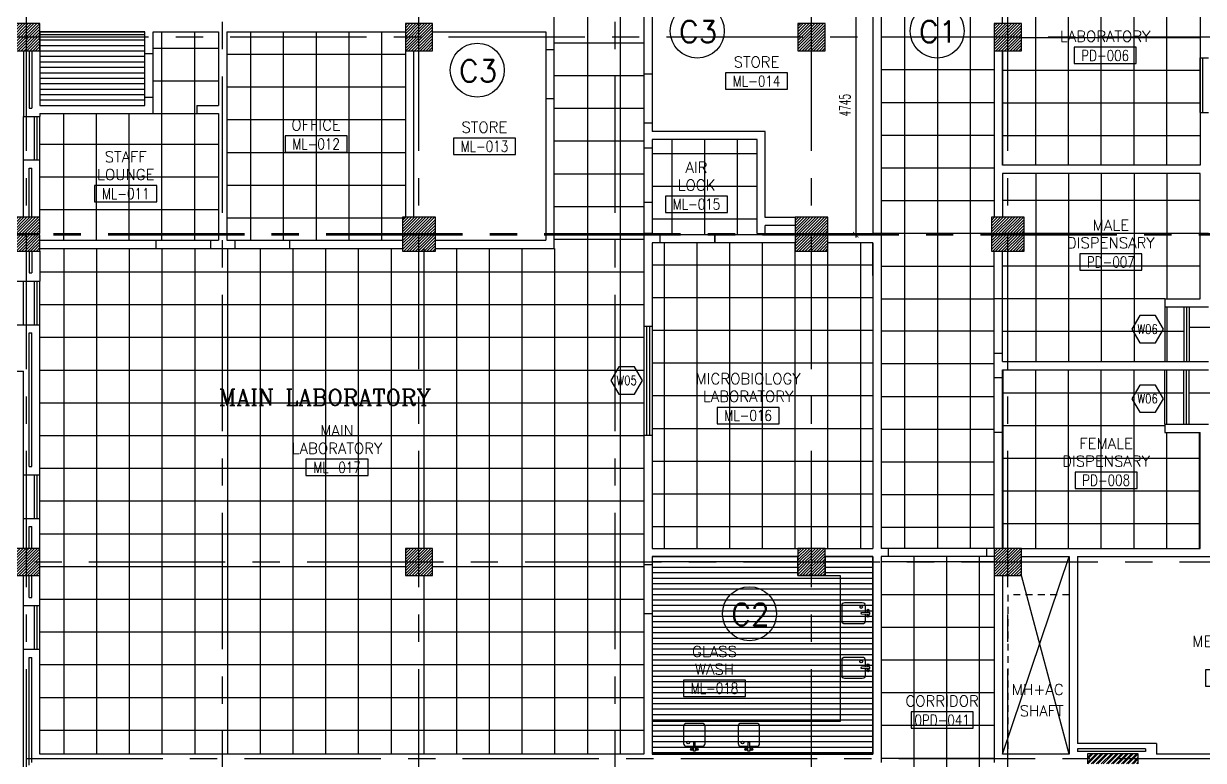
# Model space of a CAD drawing. Extents: x 417820 to 418166, y 43448 to 43632.
# Drawn here: x 417831.41 to 417853.04, y 43484.84 to 43498.34 of the extents above; entities that cross this region are included whole.
import ezdxf
from ezdxf.enums import TextEntityAlignment as Align

# ---------------------------------------------------------------- set-up
doc = ezdxf.new("R2010")
doc.units = 0
doc.header["$MEASUREMENT"] = 0
doc.header["$PDMODE"] = 3
doc.header["$PDSIZE"] = 0.1
doc.linetypes.add('CENTERX2', pattern=[4, 2.5, -0.5, 0.5, -0.5])
doc.linetypes.add('HIDDEN2', pattern=[0.1875, 0.125, -0.0625])
doc.layers.get('0').update_dxf_attribs({"linetype": 'CONTINUOUS'})
doc.layers.get('DEFPOINTS').update_dxf_attribs({"linetype": 'CONTINUOUS'})
for name, color, linetype in [('AXES', 11, 'CENTERX2'), ('CEILING', 4, 'CONTINUOUS'), ('ceiling-marker', 6, 'CONTINUOUS'), ('COL', 2, 'CONTINUOUS'), ('COUNTER', 5, 'CONTINUOUS'), ('DIM', 4, 'CONTINUOUS'), ('FHC', 2, 'CONTINUOUS'), ('GAR', 8, 'CONTINUOUS'), ('HAT', 8, 'CONTINUOUS'), ('HIDDEN', 9, 'HIDDEN2'), ('IND-ES-TXT', 4, 'CONTINUOUS'), ('INSUL', 7, 'CONTINUOUS'), ('ME-FIX', 3, 'CONTINUOUS'), ('RM-BOX', 11, 'CONTINUOUS'), ('RM-NAME', 11, 'CONTINUOUS'), ('RM-NO', 11, 'CONTINUOUS'), ('TXT', 2, 'CONTINUOUS'), ('WALL', 2, 'CONTINUOUS'), ('WIN', 5, 'CONTINUOUS'), ('WIN-BOX', 3, 'CONTINUOUS'), ('WIN-NO', 5, 'CONTINUOUS')]:
    doc.layers.add(name, color=color, linetype=linetype)
doc.styles.add('ROMANC', font='romanc', dxfattribs={"height": 0.1})
doc.styles.add('ROMANS', font='ROMANS.shx', dxfattribs={"width": 0.6})
doc.dimstyles.new('STANDARD in', dxfattribs={"dimtxt": 0.2, "dimasz": 0.1, "dimexe": 0.07, "dimexo": 0.05, "dimgap": 0.1, "dimtad": 1, "dimdec": 0, "dimlfac": 1000, "dimzin": 0, "dimdsep": 46, "dimtxsty": 'ROMANS', "dimblk": 'ARCHTICK', "dimcen": 0.05, "dimdle": 0.05, "dimclrd": 4, "dimclre": 4, "dimclrt": 2, "dimadec": 0, "dimazin": 0, "dimtfac": 1, "dimtdec": 0, "dimtmove": 2, "dimatfit": 3, "dimldrblk": 'ARCHTICK', "dimfxl": 0, "dimtolj": 1, "dimtzin": 0, "dimarcsym": 0})
pattern_1 = [(45, (417480.111385, 43455.963322), (-0.0265165043, 0.0265165043), [])]

# ---------------------------------------------------------------- blocks, each defined once
blk = doc.blocks.new('RM1')
at = {"layer": 'RM-BOX'}
blk.add_lwpolyline([(570, -200), (-570, -200), (-570, -500), (570, -500)], close=True, dxfattribs=at)
at = {"layer": 'RM-NAME', "style": 'ROMANS'}
for tag, p in [('ROOMNAME1', (0, 324)), ('ROOMNAME2', (0, 0))]:
    blk.add_attdef(tag, text='', height=200, dxfattribs=at).set_placement(p, align=Align.MIDDLE)
at = {"layer": 'RM-NO', "style": 'ROMANS', "width": 0.8}
blk.add_attdef('ROOMNO', text='', height=200, dxfattribs=at).set_placement((0, -350), align=Align.MIDDLE)
blk = doc.blocks.new('*X77')
at = {"color": 0}
for p, q in [((24139, 32306), (24594, 32761)), ((24139, 32359), (24541, 32761)), ((24139, 32412), (24488, 32761)), ((24139, 32465), (24435, 32761)), ((24139, 32518), (24382, 32761)), ((24139, 32571), (24329, 32761)), ((24139, 32625), (24276, 32761)), ((24139, 32678), (24223, 32761)), ((24139, 32731), (24170, 32761)), ((24147, 32261), (24639, 32753)), ((24200, 32261), (24639, 32700)), ((24253, 32261), (24639, 32647)), ((24306, 32261), (24639, 32594)), ((24359, 32261), (24639, 32541)), ((24412, 32261), (24639, 32488)), ((24465, 32261), (24639, 32435)), ((24518, 32261), (24639, 32382)), ((24571, 32261), (24639, 32329)), ((24624, 32261), (24639, 32276))]:
    blk.add_line(p, q, dxfattribs=at)
blk = doc.blocks.new('COL50')
at = {"layer": 'COL'}
blk.add_lwpolyline([(-250, 250), (-250, -250), (250, -250), (250, 250)], close=True, dxfattribs=at)
blk = doc.blocks.new('*X73')
at = {"color": 0}
for p, q in [((31339, 32294), (31806, 32761)), ((31339, 32347), (31753, 32761)), ((31339, 32400), (31700, 32761)), ((31339, 32453), (31647, 32761)), ((31339, 32506), (31594, 32761)), ((31339, 32559), (31541, 32761)), ((31339, 32612), (31488, 32761)), ((31339, 32665), (31435, 32761)), ((31339, 32718), (31382, 32761)), ((31359, 32261), (31839, 32741)), ((31412, 32261), (31839, 32688)), ((31466, 32261), (31839, 32635)), ((31519, 32261), (31839, 32582)), ((31572, 32261), (31839, 32529)), ((31625, 32261), (31839, 32476)), ((31678, 32261), (31839, 32423)), ((31731, 32261), (31839, 32370)), ((31784, 32261), (31839, 32317)), ((31837, 32261), (31839, 32263))]:
    blk.add_line(p, q, dxfattribs=at)
blk = doc.blocks.new('*X72')
at = {"color": 0}
for p, q in [((38539, 32281), (39019, 32761)), ((38539, 32334), (38966, 32761)), ((38539, 32387), (38913, 32761)), ((38539, 32440), (38860, 32761)), ((38539, 32493), (38807, 32761)), ((38539, 32546), (38754, 32761)), ((38539, 32600), (38701, 32761)), ((38539, 32653), (38648, 32761)), ((38539, 32706), (38595, 32761)), ((38539, 32759), (38542, 32761)), ((38572, 32261), (39039, 32728)), ((38625, 32261), (39039, 32675)), ((38678, 32261), (39039, 32622)), ((38731, 32261), (39039, 32569)), ((38784, 32261), (39039, 32516)), ((38837, 32261), (39039, 32463)), ((38890, 32261), (39039, 32410)), ((38943, 32261), (39039, 32357)), ((38996, 32261), (39039, 32304))]:
    blk.add_line(p, q, dxfattribs=at)
blk = doc.blocks.new('WW1')
at = {"layer": 'WIN-BOX'}
blk.add_lwpolyline([(144, -250), (289, 0), (144, 250), (-144, 250), (-289, 0), (-144, -250)], close=True, dxfattribs=at)
at = {"layer": 'WIN-NO', "style": 'ROMANS', "width": 0.8}
blk.add_attdef('W00', text='', height=170, dxfattribs=at).set_placement((0, 0), align=Align.MIDDLE)
blk = doc.blocks.new('*X71')
at = {"color": 0}
for p, q in [((42139, 32275), (42625, 32761)), ((42139, 32328), (42572, 32761)), ((42139, 32381), (42519, 32761)), ((42139, 32434), (42466, 32761)), ((42139, 32487), (42413, 32761)), ((42139, 32540), (42360, 32761)), ((42139, 32593), (42307, 32761)), ((42139, 32646), (42254, 32761)), ((42139, 32699), (42201, 32761)), ((42139, 32752), (42148, 32761)), ((42178, 32261), (42639, 32722)), ((42231, 32261), (42639, 32669)), ((42284, 32261), (42639, 32616)), ((42337, 32261), (42639, 32563)), ((42390, 32261), (42639, 32510)), ((42443, 32261), (42639, 32457)), ((42496, 32261), (42639, 32404)), ((42549, 32261), (42639, 32351)), ((42602, 32261), (42639, 32298))]:
    blk.add_line(p, q, dxfattribs=at)
blk = doc.blocks.new('*X79')
at = {"color": 0}
for p, q in [((24139, 41905), (24635, 42401)), ((24139, 41958), (24582, 42401)), ((24139, 42011), (24529, 42401)), ((24139, 42064), (24476, 42401)), ((24139, 42117), (24423, 42401)), ((24139, 42170), (24370, 42401)), ((24139, 42223), (24317, 42401)), ((24139, 42277), (24264, 42401)), ((24139, 42330), (24211, 42401)), ((24139, 42383), (24158, 42401)), ((24188, 41901), (24639, 42352)), ((24241, 41901), (24639, 42299)), ((24294, 41901), (24639, 42246)), ((24347, 41901), (24639, 42193)), ((24400, 41901), (24639, 42140)), ((24453, 41901), (24639, 42087)), ((24506, 41901), (24639, 42034)), ((24559, 41901), (24639, 41981)), ((24612, 41901), (24639, 41928))]:
    blk.add_line(p, q, dxfattribs=at)
blk = doc.blocks.new('*X78')
at = {"color": 0}
for p, q in [((31339, 41946), (31794, 42401)), ((31339, 41999), (31741, 42401)), ((31339, 42052), (31688, 42401)), ((31339, 42105), (31635, 42401)), ((31339, 42158), (31582, 42401)), ((31339, 42211), (31529, 42401)), ((31339, 42264), (31476, 42401)), ((31339, 42317), (31423, 42401)), ((31339, 42370), (31370, 42401)), ((31347, 41901), (31839, 42393)), ((31400, 41901), (31839, 42340)), ((31453, 41901), (31839, 42287)), ((31507, 41901), (31839, 42234)), ((31560, 41901), (31839, 42181)), ((31613, 41901), (31839, 42128)), ((31666, 41901), (31839, 42075)), ((31719, 41901), (31839, 42022)), ((31772, 41901), (31839, 41969)), ((31825, 41901), (31839, 41915))]:
    blk.add_line(p, q, dxfattribs=at)
blk = doc.blocks.new('*X99')
at = {"color": 0}
for p, q in [((38539, 41933), (39007, 42401)), ((38539, 41986), (38954, 42401)), ((38539, 42039), (38901, 42401)), ((38539, 42092), (38848, 42401)), ((38539, 42145), (38795, 42401)), ((38539, 42198), (38742, 42401)), ((38539, 42252), (38689, 42401)), ((38539, 42305), (38636, 42401)), ((38539, 42358), (38583, 42401)), ((38560, 41901), (39039, 42380)), ((38613, 41901), (39039, 42327)), ((38666, 41901), (39039, 42274)), ((38719, 41901), (39039, 42221)), ((38772, 41901), (39039, 42168)), ((38825, 41901), (39039, 42115)), ((38878, 41901), (39039, 42062)), ((38931, 41901), (39039, 42009)), ((38984, 41901), (39039, 41956)), ((39037, 41901), (39039, 41903))]:
    blk.add_line(p, q, dxfattribs=at)
blk = doc.blocks.new('*X98')
at = {"color": 0}
for p, q in [((42139, 41927), (42613, 42401)), ((42139, 41980), (42560, 42401)), ((42139, 42033), (42507, 42401)), ((42139, 42086), (42454, 42401)), ((42139, 42139), (42401, 42401)), ((42139, 42192), (42348, 42401)), ((42139, 42245), (42295, 42401)), ((42139, 42298), (42242, 42401)), ((42139, 42351), (42189, 42401)), ((42166, 41901), (42639, 42374)), ((42219, 41901), (42639, 42321)), ((42272, 41901), (42639, 42268)), ((42325, 41901), (42639, 42215)), ((42378, 41901), (42639, 42162)), ((42431, 41901), (42639, 42109)), ((42484, 41901), (42639, 42056)), ((42537, 41901), (42639, 42003)), ((42590, 41901), (42639, 41950))]:
    blk.add_line(p, q, dxfattribs=at)
blk = doc.blocks.new('_ARCHTICK')
at = {"color": 0, "linetype": 'ByBlock', "const_width": 0.15}
blk.add_lwpolyline([(-0.5, -0.5), (0.5, 0.5)], dxfattribs=at)
blk = doc.blocks.new('*D154')
at = {"layer": 'DEFPOINTS', "color": 0}
for p in [(417846.696, 43499.219), (417846.667, 43494.474), (417846.696, 43494.474)]:
    blk.add_point(p, dxfattribs=at)
at = {"layer": 'DIM', "color": 4, "lineweight": -2}
for p, q in [((417846.646, 43499.219), (417846.597, 43499.219)), ((417846.667, 43499.269), (417846.667, 43494.424)), ((417846.646, 43494.474), (417846.597, 43494.474))]:
    blk.add_line(p, q, dxfattribs=at)
at = {"layer": 'DIM', "color": 4, "lineweight": -2, "xscale": 0.1, "yscale": 0.1, "zscale": 0.1}
for p, rotation in [((417846.667, 43499.219), 90), ((417846.667, 43494.474), 270)]:
    blk.add_blockref('_ARCHTICK', p, dxfattribs=dict(at, rotation=rotation))
at = {"layer": 'DIM', "color": 2, "insert": (417846.467, 43496.847), "char_height": 0.2, "attachment_point": 5, "rotation": 90, "style": 'ROMANS'}
blk.add_mtext('\\A1;4745', dxfattribs=at)

msp = doc.modelspace()

# ---------------------------------------------------------------- hatches: boundary and pattern name
at = {"layer": 'FHC', "linetype": 'ByBlock', "ltscale": 0.3}
h = msp.add_hatch(dxfattribs=at)
h.set_pattern_fill('ANSI32', color=11, scale=175, style=0)
h.set_pattern_definition([(44.999998, (417618.725424, 43453.72332), (-0.046403885, 0.046403882), []), (44.999998, (417618.75636, 43453.72332), (-0.046403885, 0.046403882), [])])
h.paths.add_polyline_path([(417851.8416, 43484.7743), (417851.8416, 43484.9643), (417850.9216, 43484.9643), (417850.9216, 43484.7743)])
h.paths.add_polyline_path([(417850.709, 43484.3532), (417850.709, 43484.774), (417850.9715, 43484.774), (417850.9715, 43484.3532)], flags=9)
at = {"layer": 'HAT'}
h = msp.add_hatch(dxfattribs=at)
h.set_pattern_fill('ANSI31', color=256, scale=0.3, style=0)
h.set_pattern_definition(pattern_1)
h.paths.add_polyline_path([(417831.4566, 43494.7943), (417831.2066, 43494.7943), (417831.2066, 43494.4943), (417831.4566, 43494.4943)])
h.paths.add_polyline_path([(417831.7066, 43494.7943), (417831.4566, 43494.7943), (417831.4566, 43494.4943), (417831.7066, 43494.4943)])
h.paths.add_polyline_path([(417831.4566, 43494.4743), (417831.2066, 43494.4743), (417831.2066, 43494.1743), (417831.4566, 43494.1743)])
h.paths.add_polyline_path([(417831.7066, 43494.4743), (417831.4566, 43494.4743), (417831.4566, 43494.1743), (417831.7066, 43494.1743)])
h = msp.add_hatch(dxfattribs=at)
h.set_pattern_fill('ANSI31', color=256, scale=0.3, style=0)
h.set_pattern_definition(pattern_1)
h.paths.add_polyline_path([(417838.6566, 43494.4943), (417838.6566, 43494.7943), (417838.3566, 43494.7943), (417838.3566, 43494.4943)])
h.paths.add_polyline_path([(417838.9566, 43494.4943), (417838.9566, 43494.7943), (417838.6566, 43494.7943), (417838.6566, 43494.4943)])
h = msp.add_hatch(dxfattribs=at)
h.set_pattern_fill('ANSI31', color=256, scale=0.3, style=0)
h.set_pattern_definition([(45, (417487.311385, 43455.963322), (-0.0265165043, 0.0265165043), [])])
h.paths.add_polyline_path([(417845.8566, 43494.4943), (417845.8566, 43494.7943), (417845.5566, 43494.7943), (417845.5566, 43494.4943)])
h.paths.add_polyline_path([(417846.1566, 43494.4943), (417846.1566, 43494.7943), (417845.8566, 43494.7943), (417845.8566, 43494.4943)])
h = msp.add_hatch(dxfattribs=at)
h.set_pattern_fill('ANSI31', color=256, scale=0.3, style=0)
h.set_pattern_definition([(45, (417490.911385, 43455.963322), (-0.0265165043, 0.0265165043), [])])
h.paths.add_polyline_path([(417849.4566, 43494.4943), (417849.4566, 43494.7943), (417849.1566, 43494.7943), (417849.1566, 43494.4943)])
h.paths.add_polyline_path([(417849.7566, 43494.4943), (417849.7566, 43494.7943), (417849.4566, 43494.7943), (417849.4566, 43494.4943)])
h = msp.add_hatch(dxfattribs=at)
h.set_pattern_fill('ANSI31', color=256, scale=0.3, style=0)
h.set_pattern_definition([(45, (417480.111385, 43455.643322), (-0.0265165043, 0.0265165043), [])])
h.paths.add_polyline_path([(417838.6566, 43494.1743), (417838.6566, 43494.4743), (417838.3566, 43494.4743), (417838.3566, 43494.1743)])
h.paths.add_polyline_path([(417838.9566, 43494.1743), (417838.9566, 43494.4743), (417838.6566, 43494.4743), (417838.6566, 43494.1743)])
h = msp.add_hatch(dxfattribs=at)
h.set_pattern_fill('ANSI31', color=256, scale=0.3, style=0)
h.set_pattern_definition([(45, (417487.311385, 43455.643322), (-0.0265165043, 0.0265165043), [])])
h.paths.add_polyline_path([(417845.8566, 43494.1743), (417845.8566, 43494.4743), (417845.5566, 43494.4743), (417845.5566, 43494.1743)])
h.paths.add_polyline_path([(417846.1566, 43494.1743), (417846.1566, 43494.4743), (417845.8566, 43494.4743), (417845.8566, 43494.1743)])
h = msp.add_hatch(dxfattribs=at)
h.set_pattern_fill('ANSI31', color=256, scale=0.3, style=0)
h.set_pattern_definition([(45, (417490.911385, 43455.643322), (-0.0265165043, 0.0265165043), [])])
h.paths.add_polyline_path([(417849.4566, 43494.1743), (417849.4566, 43494.4743), (417849.1566, 43494.4743), (417849.1566, 43494.1743)])
h.paths.add_polyline_path([(417849.7566, 43494.1743), (417849.7566, 43494.4743), (417849.4566, 43494.4743), (417849.4566, 43494.1743)])

# ---------------------------------------------------------------- linework, layer by layer
at = {"layer": 'AXES'}
for p, q in [((417831.4566, 43460.01), (417831.4566, 43538.4875)), ((417838.6566, 43460.01), (417838.6566, 43538.4875)), ((417845.8566, 43460.01), (417845.8566, 43538.4875)), ((417849.4566, 43460.01), (417849.4566, 43538.4875)), ((417835.0566, 43466.8743), (417835.0566, 43525.6943)), ((417842.2566, 43466.8743), (417842.2566, 43525.6943)), ((417889.6966, 43498.0943), (417820.6052, 43498.0943)), ((417820.9552, 43494.4943), (417889.6966, 43494.4943)), ((417820.9552, 43494.4743), (417889.6966, 43494.4743)), ((417820.6052, 43488.4743), (417889.6966, 43488.4743)), ((417831.4566, 43484.8743), (417889.6966, 43484.8743))]:
    msp.add_line(p, q, dxfattribs=at)
at = {"layer": 'CEILING'}
for p, q in [((417847.5691, 43488.7243), (417847.5691, 43507.6193)), ((417848.1691, 43488.7243), (417848.1691, 43507.6193)), ((417848.7691, 43488.7243), (417848.7691, 43507.6193)), ((417841.7441, 43499.2193), (417841.7441, 43484.9493)), ((417842.3441, 43499.2193), (417842.3441, 43484.9493)), ((417849.9691, 43495.7493), (417849.9691, 43499.2193)), ((417850.5691, 43495.7493), (417850.5691, 43499.2193)), ((417851.1691, 43495.7493), (417851.1691, 43499.2193)), ((417851.7691, 43495.7493), (417851.7691, 43499.2193)), ((417852.3691, 43495.7493), (417852.3691, 43499.2193)), ((417831.7066, 43498.1443), (417833.6316, 43498.1443)), ((417833.9441, 43494.3743), (417833.9441, 43498.1943)), ((417834.5441, 43494.3743), (417834.5441, 43498.1943)), ((417835.5691, 43498.1943), (417835.5691, 43494.3743)), ((417836.1691, 43498.1943), (417836.1691, 43494.3743)), ((417836.7691, 43498.1943), (417836.7691, 43494.3743)), ((417837.3691, 43498.1943), (417837.3691, 43494.3743)), ((417837.9691, 43498.1943), (417837.9691, 43494.3743)), ((417849.2066, 43498.0943), (417847.1316, 43498.0943)), ((417852.9816, 43498.0843), (417849.7066, 43498.0843)), ((417831.7066, 43498.0443), (417833.6316, 43498.0443)), ((417831.7066, 43497.9443), (417833.6316, 43497.9443)), ((417831.7066, 43497.8443), (417833.6316, 43497.8443)), ((417833.7816, 43497.8943), (417834.9816, 43497.8943)), ((417842.7816, 43497.9868), (417841.1316, 43497.9868)), ((417831.7066, 43497.7443), (417833.6316, 43497.7443)), ((417831.7066, 43497.6443), (417833.6316, 43497.6443)), ((417835.1316, 43497.7843), (417838.4066, 43497.7843)), ((417831.7066, 43497.5443), (417833.6316, 43497.5443)), ((417831.7066, 43497.4443), (417833.6316, 43497.4443)), ((417849.2066, 43497.4943), (417847.1316, 43497.4943)), ((417852.9816, 43497.4843), (417849.3566, 43497.4843)), ((417831.7066, 43497.3443), (417833.6316, 43497.3443)), ((417831.7066, 43497.2443), (417833.6316, 43497.2443)), ((417833.7816, 43497.2943), (417834.9816, 43497.2943)), ((417842.7816, 43497.3868), (417841.1316, 43497.3868)), ((417831.7066, 43497.1443), (417833.6316, 43497.1443)), ((417831.7066, 43497.0443), (417833.6316, 43497.0443)), ((417835.1316, 43497.1843), (417838.4066, 43497.1843)), ((417831.7066, 43496.9443), (417833.6316, 43496.9443)), ((417842.7816, 43496.7868), (417841.1316, 43496.7868)), ((417849.2066, 43496.8943), (417847.1316, 43496.8943)), ((417852.9816, 43496.8843), (417849.3566, 43496.8843)), ((417832.1441, 43494.3743), (417832.1441, 43496.6943)), ((417832.7441, 43494.3743), (417832.7441, 43496.6943)), ((417833.3441, 43494.3743), (417833.3441, 43496.6943)), ((417833.7816, 43496.6943), (417834.5816, 43496.6943)), ((417835.1316, 43496.5843), (417838.4066, 43496.5843)), ((417831.7066, 43496.1343), (417834.9816, 43496.1343)), ((417842.7816, 43496.1868), (417841.1316, 43496.1868)), ((417843.2941, 43496.2193), (417843.2941, 43494.4743)), ((417843.8941, 43496.2193), (417843.8941, 43494.4743)), ((417844.4941, 43496.2193), (417844.4941, 43494.4743)), ((417849.2066, 43496.2943), (417847.1316, 43496.2943)), ((417852.9816, 43496.2843), (417849.3566, 43496.2843)), ((417835.1316, 43495.9843), (417838.4066, 43495.9843)), ((417844.8566, 43495.9568), (417842.9316, 43495.9568)), ((417849.2066, 43495.6943), (417847.1316, 43495.6943)), ((417831.7066, 43495.5343), (417834.9816, 43495.5343)), ((417842.7816, 43495.5868), (417841.1316, 43495.5868)), ((417849.9691, 43495.5993), (417849.9691, 43492.1493)), ((417850.5691, 43495.5993), (417850.5691, 43492.1493)), ((417851.1691, 43495.5993), (417851.1691, 43492.1493)), ((417851.7691, 43495.5993), (417851.7691, 43492.1493)), ((417852.3691, 43495.5993), (417852.3691, 43493.2993)), ((417835.1316, 43495.3843), (417838.4066, 43495.3843)), ((417844.8566, 43495.3568), (417842.9316, 43495.3568)), ((417849.2066, 43495.0943), (417847.1316, 43495.0943)), ((417852.9816, 43495.0993), (417849.3566, 43495.0993)), ((417831.7066, 43494.9343), (417834.9816, 43494.9343)), ((417842.7816, 43494.9868), (417841.1316, 43494.9868)), ((417835.1316, 43494.7843), (417838.4066, 43494.7843)), ((417844.8566, 43494.7568), (417842.9316, 43494.7568)), ((417842.7816, 43494.3868), (417841.1316, 43494.3868)), ((417849.2066, 43494.4943), (417847.1316, 43494.4943)), ((417852.9816, 43494.4993), (417849.3566, 43494.4993)), ((417832.1441, 43494.2243), (417832.1441, 43484.9493)), ((417832.7441, 43494.2243), (417832.7441, 43484.9493)), ((417833.3441, 43494.2243), (417833.3441, 43484.9493)), ((417833.9441, 43494.2243), (417833.9441, 43484.9493)), ((417834.5441, 43494.2243), (417834.5441, 43484.9493)), ((417835.1441, 43494.2243), (417835.1441, 43484.9493)), ((417835.7441, 43494.2243), (417835.7441, 43484.9493)), ((417836.3441, 43494.2243), (417836.3441, 43484.9493)), ((417836.9441, 43494.2243), (417836.9441, 43484.9493)), ((417837.5441, 43494.2243), (417837.5441, 43484.9493)), ((417838.1441, 43494.2243), (417838.1441, 43484.9493)), ((417838.7441, 43494.2243), (417838.7441, 43488.7243)), ((417839.3441, 43494.2243), (417839.3441, 43484.9493)), ((417839.9441, 43494.2243), (417839.9441, 43484.9493)), ((417840.5441, 43494.2243), (417840.5441, 43484.9493)), ((417841.1441, 43494.2243), (417841.1441, 43484.9493)), ((417843.1566, 43488.7243), (417843.1566, 43494.3243)), ((417843.7566, 43488.7243), (417843.7566, 43494.3243)), ((417844.3566, 43488.7243), (417844.3566, 43494.3243)), ((417844.9566, 43488.7243), (417844.9566, 43494.3243)), ((417845.5566, 43488.7243), (417845.5566, 43494.3243)), ((417846.1566, 43488.7243), (417846.1566, 43494.3243)), ((417846.7566, 43488.7243), (417846.7566, 43494.3243)), ((417842.7816, 43493.7868), (417831.7066, 43493.7868)), ((417842.9316, 43493.9243), (417846.9816, 43493.9243)), ((417849.2066, 43493.8943), (417847.1316, 43493.8943)), ((417852.9816, 43493.8993), (417849.3566, 43493.8993)), ((417842.9316, 43493.3243), (417846.9816, 43493.3243)), ((417849.2066, 43493.2943), (417847.1316, 43493.2943)), ((417852.3316, 43493.2993), (417849.3566, 43493.2993)), ((417842.7816, 43493.1868), (417831.7066, 43493.1868)), ((417852.3691, 43493.1493), (417852.3691, 43492.1493)), ((417842.9316, 43492.7243), (417846.9816, 43492.7243)), ((417849.2066, 43492.7043), (417847.1316, 43492.7043)), ((417852.6816, 43492.6993), (417849.3566, 43492.6993)), ((417866.2016, 43492.7718), (417852.7816, 43492.7718)), ((417842.7816, 43492.5868), (417831.7066, 43492.5868)), ((417842.9316, 43492.1243), (417846.9816, 43492.1243)), ((417849.2066, 43492.1043), (417847.1316, 43492.1043)), ((417849.3691, 43488.7243), (417849.3691, 43491.9993)), ((417849.9691, 43488.7243), (417849.9691, 43491.9993)), ((417850.5691, 43488.7243), (417850.5691, 43491.9993)), ((417851.1691, 43488.7243), (417851.1691, 43491.9993)), ((417851.7691, 43488.7243), (417851.7691, 43491.9993)), ((417852.3691, 43490.9993), (417852.3691, 43491.9993)), ((417842.7816, 43491.9868), (417831.7066, 43491.9868)), ((417852.6816, 43491.5718), (417849.3566, 43491.5718)), ((417856.4066, 43491.5718), (417852.7816, 43491.5718)), ((417842.7816, 43491.3868), (417831.7066, 43491.3868)), ((417842.9316, 43491.5243), (417846.9816, 43491.5243)), ((417849.2066, 43491.5043), (417847.1316, 43491.5043)), ((417842.9316, 43490.9243), (417846.9816, 43490.9243)), ((417852.3316, 43490.9718), (417849.3566, 43490.9718)), ((417842.7816, 43490.7868), (417831.7066, 43490.7868)), ((417849.2066, 43490.9043), (417847.1316, 43490.9043)), ((417852.3691, 43488.7243), (417852.3691, 43490.8493)), ((417852.9691, 43488.7243), (417852.9691, 43490.8493)), ((417842.9316, 43490.3243), (417846.9816, 43490.3243)), ((417849.2066, 43490.3043), (417847.1316, 43490.3043)), ((417852.9816, 43490.3718), (417849.3566, 43490.3718)), ((417842.7816, 43490.1868), (417831.7066, 43490.1868)), ((417842.9316, 43489.7243), (417846.9816, 43489.7243)), ((417849.2066, 43489.7043), (417847.1316, 43489.7043)), ((417852.9816, 43489.7718), (417849.3566, 43489.7718)), ((417842.7816, 43489.5868), (417831.7066, 43489.5868)), ((417842.7816, 43488.9868), (417831.7066, 43488.9868)), ((417842.9316, 43489.1243), (417846.9816, 43489.1243)), ((417849.2066, 43489.1043), (417847.1316, 43489.1043)), ((417852.9816, 43489.1718), (417849.3566, 43489.1718)), ((417845.6066, 43488.5743), (417842.9316, 43488.5743)), ((417846.9816, 43488.5743), (417846.1066, 43488.5743)), ((417847.7316, 43488.5743), (417847.7316, 43482.5493)), ((417848.3316, 43488.5743), (417848.3316, 43482.5493)), ((417848.9316, 43488.5743), (417848.9316, 43482.5493)), ((417838.4066, 43488.3868), (417831.7066, 43488.3868)), ((417842.7816, 43488.3868), (417838.9066, 43488.3868)), ((417845.6066, 43488.4743), (417842.9316, 43488.4743)), ((417845.6066, 43488.3743), (417842.9316, 43488.3743)), ((417846.9816, 43488.4743), (417846.1066, 43488.4743)), ((417846.9816, 43488.3743), (417846.1066, 43488.3743)), ((417849.2066, 43488.4743), (417847.1316, 43488.4743)), ((417838.7441, 43488.2268), (417838.7441, 43484.9493)), ((417845.6066, 43488.2743), (417842.9316, 43488.2743)), ((417846.9816, 43488.1743), (417842.9316, 43488.1743)), ((417846.9816, 43488.2743), (417846.1066, 43488.2743)), ((417846.9816, 43488.0743), (417842.9316, 43488.0743)), ((417846.9816, 43487.9743), (417842.9316, 43487.9743)), ((417842.7816, 43487.7868), (417831.7066, 43487.7868)), ((417846.9816, 43487.8743), (417842.9316, 43487.8743)), ((417846.9816, 43487.7743), (417842.9316, 43487.7743)), ((417846.9816, 43487.6743), (417842.9316, 43487.6743)), ((417849.2066, 43487.8743), (417847.1316, 43487.8743)), ((417846.9816, 43487.5743), (417842.9316, 43487.5743)), ((417846.9816, 43487.4743), (417842.9316, 43487.4743)), ((417846.9816, 43487.3743), (417842.9316, 43487.3743)), ((417846.9816, 43487.2743), (417842.9316, 43487.2743)), ((417849.2066, 43487.2743), (417847.1316, 43487.2743)), ((417842.7816, 43487.1868), (417831.7066, 43487.1868)), ((417846.9816, 43487.1743), (417842.9316, 43487.1743)), ((417846.9816, 43487.0743), (417842.9316, 43487.0743)), ((417846.9816, 43486.9743), (417842.9316, 43486.9743)), ((417846.9816, 43486.8743), (417842.9316, 43486.8743)), ((417842.7816, 43486.5868), (417831.7066, 43486.5868)), ((417846.9816, 43486.7743), (417842.9316, 43486.7743)), ((417846.9816, 43486.6743), (417842.9316, 43486.6743)), ((417849.2066, 43486.6743), (417847.1316, 43486.6743)), ((417846.9816, 43486.5743), (417842.9316, 43486.5743)), ((417846.9816, 43486.4743), (417842.9316, 43486.4743)), ((417846.9816, 43486.3743), (417842.9316, 43486.3743)), ((417846.9816, 43486.2743), (417842.9316, 43486.2743)), ((417846.9816, 43486.1743), (417842.9316, 43486.1743)), ((417842.7816, 43485.9868), (417831.7066, 43485.9868)), ((417846.9816, 43486.0743), (417842.9316, 43486.0743)), ((417846.9816, 43485.9743), (417842.9316, 43485.9743)), ((417849.2066, 43486.0743), (417847.1316, 43486.0743)), ((417846.9816, 43485.8743), (417842.9316, 43485.8743)), ((417846.9816, 43485.7743), (417842.9316, 43485.7743)), ((417846.9816, 43485.6743), (417842.9316, 43485.6743)), ((417846.9816, 43485.5743), (417842.9316, 43485.5743)), ((417842.7816, 43485.3868), (417831.7066, 43485.3868)), ((417846.9816, 43485.4743), (417842.9316, 43485.4743)), ((417846.9816, 43485.3743), (417842.9316, 43485.3743)), ((417849.2066, 43485.4743), (417847.1316, 43485.4743)), ((417846.9816, 43485.2743), (417842.9316, 43485.2743)), ((417846.9816, 43485.1743), (417842.9316, 43485.1743)), ((417846.9816, 43485.0743), (417842.9316, 43485.0743)), ((417846.9816, 43484.9743), (417842.9316, 43484.9743)), ((417849.2066, 43484.8743), (417847.1316, 43484.8743))]:
    msp.add_line(p, q, dxfattribs=at)
for points in [[(417849.3566, 43499.2193), (417852.9816, 43499.2193), (417852.9816, 43495.7493), (417849.3566, 43495.7493), (417849.3566, 43497.8443), (417849.7066, 43497.8443), (417849.7066, 43498.3443), (417849.3566, 43498.3443)], [(417831.7066, 43496.8443), (417833.6316, 43496.8443), (417833.6316, 43498.1943), (417831.7066, 43498.1943)], [(417842.9316, 43488.5743), (417842.9316, 43484.9493), (417846.9816, 43484.9493), (417846.9816, 43488.5743), (417846.1066, 43488.5743), (417846.1066, 43488.2243), (417845.6066, 43488.2243), (417845.6066, 43488.5743)]]:
    msp.add_lwpolyline(points, close=True, dxfattribs=at)
at = {"layer": 'ceiling-marker', "color": 2}
for centre in [(417843.7604, 43498.2073), (417848.1592, 43498.2073), (417839.7256, 43497.49), (417844.7174, 43487.5253)]:
    msp.add_circle(centre, 0.4949, dxfattribs=at)
at = {"layer": 'COL'}
for points in [[(417831.7066, 43494.7943), (417831.2066, 43494.7943), (417831.2066, 43494.4943), (417831.7066, 43494.4943)], [(417838.9566, 43494.7943), (417838.3566, 43494.7943), (417838.3566, 43494.4943), (417838.9566, 43494.4943)], [(417846.1566, 43494.7943), (417845.5566, 43494.7943), (417845.5566, 43494.4943), (417846.1566, 43494.4943)], [(417849.7566, 43494.7943), (417849.1566, 43494.7943), (417849.1566, 43494.4943), (417849.7566, 43494.4943)], [(417831.7066, 43494.4743), (417831.2066, 43494.4743), (417831.2066, 43494.1743), (417831.7066, 43494.1743)], [(417838.9566, 43494.4743), (417838.3566, 43494.4743), (417838.3566, 43494.1743), (417838.9566, 43494.1743)], [(417846.1566, 43494.4743), (417845.5566, 43494.4743), (417845.5566, 43494.1743), (417846.1566, 43494.1743)], [(417849.7566, 43494.4743), (417849.1566, 43494.4743), (417849.1566, 43494.1743), (417849.7566, 43494.1743)]]:
    msp.add_lwpolyline(points, close=True, dxfattribs=at)
at = {"layer": 'COUNTER'}
for p, q in [((417852.3316, 43493.1493), (417852.3316, 43492.1493)), ((417852.3316, 43490.9993), (417852.3316, 43491.9993))]:
    msp.add_line(p, q, dxfattribs=at)
at = {"layer": 'FHC', "linetype": 'ByBlock', "ltscale": 0.3}
for p, q in [((417850.9216, 43484.9643), (417851.8416, 43484.9643)), ((417850.9216, 43484.7743), (417850.9216, 43484.9643)), ((417851.8416, 43484.9643), (417851.8416, 43484.7743))]:
    msp.add_line(p, q, dxfattribs=at)
at = {"layer": 'GAR'}
for p, q in [((417849.3566, 43484.9493), (417850.5816, 43488.5743)), ((417850.5816, 43484.9493), (417849.7066, 43488.2243))]:
    msp.add_line(p, q, dxfattribs=at)
at = {"layer": 'HIDDEN'}
for p, q in [((417849.4566, 43487.8743), (417849.4566, 43484.9493)), ((417850.5816, 43487.8743), (417849.4566, 43487.8743))]:
    msp.add_line(p, q, dxfattribs=at)
at = {"layer": 'INSUL'}
for p, q in [((417831.5066, 43497.8443), (417831.5066, 43496.7943)), ((417831.5566, 43497.8443), (417831.5566, 43496.7943)), ((417831.5066, 43496.7943), (417831.5566, 43496.7943)), ((417831.5066, 43494.7943), (417831.5066, 43495.6943)), ((417831.5066, 43495.6943), (417831.5566, 43495.6943)), ((417831.5566, 43494.7943), (417831.5566, 43495.6943)), ((417831.5066, 43494.1743), (417831.5066, 43493.7743)), ((417831.5566, 43494.1743), (417831.5566, 43493.7743)), ((417831.5066, 43493.7743), (417831.5566, 43493.7743)), ((417831.5066, 43490.2243), (417831.5066, 43492.6743)), ((417831.5066, 43492.6743), (417831.5566, 43492.6743)), ((417831.5566, 43490.2243), (417831.5566, 43492.6743)), ((417831.5066, 43490.2243), (417831.5566, 43490.2243)), ((417831.5066, 43488.7243), (417831.5066, 43489.1243)), ((417831.5066, 43489.1243), (417831.5566, 43489.1243)), ((417831.5566, 43488.7243), (417831.5566, 43489.1243)), ((417831.5066, 43487.8243), (417831.5066, 43488.2243)), ((417831.5566, 43487.8243), (417831.5566, 43488.2243)), ((417831.5066, 43487.8243), (417831.5566, 43487.8243)), ((417831.5066, 43486.7243), (417831.5566, 43486.7243)), ((417831.5066, 43484.7493), (417831.5066, 43486.7243)), ((417831.5566, 43484.7993), (417831.5566, 43486.7243))]:
    msp.add_line(p, q, dxfattribs=at)
at = {"layer": 'ME-FIX'}
for p, q in [((417846.9816, 43493.7243), (417846.9816, 43494.3243)), ((417846.1066, 43488.2243), (417846.3816, 43488.2243)), ((417846.3816, 43488.2243), (417846.3816, 43485.5493)), ((417846.3816, 43485.5493), (417842.9316, 43485.5493))]:
    msp.add_line(p, q, dxfattribs=at)
for points in [[(417846.836, 43487.5223), (417846.836, 43487.3884, -0.4142136), (417846.7861, 43487.3386), (417846.465, 43487.3386, -0.4142136), (417846.4151, 43487.3884), (417846.4151, 43487.6813, -0.4142136), (417846.465, 43487.7312), (417846.7861, 43487.7312, -0.4142136), (417846.836, 43487.6813), (417846.836, 43487.5475)], [(417846.836, 43486.5223), (417846.836, 43486.3884, -0.4142136), (417846.7861, 43486.3386), (417846.465, 43486.3386, -0.4142136), (417846.4151, 43486.3884), (417846.4151, 43486.6813, -0.4142136), (417846.465, 43486.7312), (417846.7861, 43486.7312, -0.4142136), (417846.836, 43486.6813), (417846.836, 43486.5475)], [(417843.718, 43485.095), (417843.8519, 43485.095, 0.4142136), (417843.9018, 43485.1448), (417843.9018, 43485.4659, 0.4142136), (417843.8519, 43485.5158), (417843.559, 43485.5158, 0.4142136), (417843.5091, 43485.4659), (417843.5091, 43485.1448, 0.4142136), (417843.559, 43485.095), (417843.6928, 43485.095)], [(417844.718, 43485.095), (417844.8519, 43485.095, 0.4142136), (417844.9018, 43485.1448), (417844.9018, 43485.4659, 0.4142136), (417844.8519, 43485.5158), (417844.559, 43485.5158, 0.4142136), (417844.5091, 43485.4659), (417844.5091, 43485.1448, 0.4142136), (417844.559, 43485.095), (417844.6928, 43485.095)]]:
    msp.add_lwpolyline(points, format="xyb", dxfattribs=at)
for points in [[(417846.9242, 43487.5189), (417846.9242, 43487.5509), (417846.7689, 43487.5449, 1), (417846.7689, 43487.5249)], [(417846.9242, 43486.5189), (417846.9242, 43486.5509), (417846.7689, 43486.5449, 1), (417846.7689, 43486.5249)], [(417843.7215, 43485.0068), (417843.6894, 43485.0068), (417843.6955, 43485.162, -1), (417843.7154, 43485.162)], [(417844.7215, 43485.0068), (417844.6894, 43485.0068), (417844.6955, 43485.162, -1), (417844.7154, 43485.162)]]:
    msp.add_lwpolyline(points, format="xyb", close=True, dxfattribs=at)
for centre, radius in [((417846.7665, 43487.6493), 0.0255), ((417846.8931, 43487.5846), 0.0217), ((417846.8931, 43487.4851), 0.0217), ((417846.8931, 43487.5846), 0.014), ((417846.8931, 43487.4851), 0.014), ((417846.7665, 43486.6493), 0.0255), ((417846.8931, 43486.5846), 0.0217), ((417846.8931, 43486.5846), 0.014), ((417846.8931, 43486.4851), 0.0217), ((417846.8931, 43486.4851), 0.014), ((417843.591, 43485.1644), 0.0255), ((417844.591, 43485.1644), 0.0255), ((417843.6557, 43485.0379), 0.0217), ((417843.6557, 43485.0379), 0.014), ((417843.7552, 43485.0379), 0.0217), ((417843.7552, 43485.0379), 0.014), ((417844.6557, 43485.0379), 0.0217), ((417844.6557, 43485.0379), 0.014), ((417844.7552, 43485.0379), 0.0217), ((417844.7552, 43485.0379), 0.014)]:
    msp.add_circle(centre, radius, dxfattribs=at)
at = {"layer": 'WALL'}
for p, q in [((417847.1316, 43505.3693), (417847.1316, 43494.4943)), ((417841.1316, 43499.2193), (417841.1316, 43497.8693)), ((417842.7816, 43499.2193), (417842.7816, 43496.5193)), ((417842.9316, 43499.2193), (417842.9316, 43496.5193)), ((417846.9816, 43499.2193), (417846.9816, 43494.4943)), ((417852.9816, 43499.2193), (417852.9816, 43497.7145)), ((417831.7066, 43498.1943), (417833.6316, 43498.1943)), ((417833.6316, 43496.9943), (417833.6316, 43498.1943)), ((417833.7816, 43498.1943), (417834.9816, 43498.1943)), ((417833.7816, 43496.9943), (417833.7816, 43498.1943)), ((417834.9816, 43498.1943), (417834.9816, 43496.8443)), ((417835.1316, 43498.1943), (417835.1316, 43494.3743)), ((417835.1316, 43498.1943), (417838.4066, 43498.1943)), ((417838.9066, 43498.1943), (417840.9816, 43498.1943)), ((417840.9816, 43498.1943), (417840.9816, 43497.8693)), ((417831.4066, 43497.8443), (417831.4066, 43496.6443)), ((417831.7066, 43497.8443), (417831.7066, 43496.8443)), ((417838.4066, 43497.8443), (417838.4066, 43494.7943)), ((417838.5566, 43497.8443), (417838.5566, 43494.7943)), ((417840.9816, 43497.8693), (417840.9816, 43494.3743)), ((417840.9816, 43497.8693), (417841.1316, 43497.8693)), ((417841.1316, 43497.8693), (417841.1316, 43494.2243)), ((417849.2066, 43497.8443), (417849.2066, 43494.7943)), ((417849.3566, 43497.8443), (417849.3566, 43495.7493)), ((417833.6316, 43497.7943), (417833.7816, 43497.7943)), ((417852.9816, 43497.7145), (417853.1316, 43497.7145)), ((417842.9316, 43497.4193), (417842.7816, 43497.4193)), ((417833.6316, 43496.8443), (417833.6316, 43496.9943)), ((417833.6316, 43496.9943), (417833.7816, 43496.9943)), ((417833.7816, 43496.6943), (417833.7816, 43496.9943)), ((417840.9816, 43496.9693), (417841.1316, 43496.9693)), ((417831.7066, 43496.8443), (417833.6316, 43496.8443)), ((417834.5816, 43496.8443), (417834.5816, 43496.6943)), ((417834.5816, 43496.8443), (417834.9816, 43496.8443)), ((417831.4066, 43496.6443), (417831.7066, 43496.6443)), ((417831.7066, 43496.6943), (417833.7816, 43496.6943)), ((417831.7066, 43496.6943), (417831.7066, 43496.6443)), ((417834.5816, 43496.6943), (417834.9816, 43496.6943)), ((417834.9816, 43496.6943), (417834.9816, 43494.3743)), ((417852.9816, 43496.7145), (417853.1316, 43496.7145)), ((417852.9816, 43496.7145), (417852.9816, 43495.7493)), ((417842.9316, 43496.5193), (417842.7816, 43496.5193)), ((417842.7816, 43496.5193), (417842.7816, 43496.0693)), ((417842.9316, 43496.5193), (417842.9316, 43496.3693)), ((417845.0066, 43496.3693), (417842.9316, 43496.3693)), ((417845.0066, 43494.7907), (417845.0066, 43496.3693)), ((417844.8566, 43496.2193), (417842.9316, 43496.2193)), ((417842.9316, 43496.2193), (417842.9316, 43496.0693)), ((417844.8566, 43494.4943), (417844.8566, 43496.2193)), ((417842.7816, 43496.0693), (417842.9316, 43496.0693)), ((417842.7816, 43496.0693), (417842.7816, 43494.4943)), ((417842.9316, 43496.0693), (417842.9316, 43494.4943)), ((417831.4066, 43494.7943), (417831.4066, 43495.8443)), ((417831.4066, 43495.8443), (417831.7066, 43495.8443)), ((417831.7066, 43494.7943), (417831.7066, 43495.8443)), ((417852.9816, 43495.7493), (417849.3566, 43495.7493)), ((417852.9816, 43495.5993), (417849.3566, 43495.5993)), ((417849.3566, 43495.5993), (417849.3566, 43494.7943)), ((417852.9816, 43494.4943), (417852.9816, 43495.5993)), ((417842.7816, 43495.0693), (417842.9316, 43495.0693)), ((417845.5566, 43494.7907), (417845.0066, 43494.7907)), ((417845.0066, 43494.4943), (417845.0066, 43494.6407)), ((417845.5566, 43494.6407), (417845.0066, 43494.6407)), ((417831.7066, 43494.3743), (417833.8316, 43494.3743)), ((417833.8316, 43494.3743), (417833.8316, 43494.2243)), ((417833.8316, 43494.3743), (417834.9816, 43494.3743)), ((417834.8316, 43494.3743), (417834.8316, 43494.2243)), ((417835.1316, 43494.3743), (417835.2816, 43494.3743)), ((417835.2816, 43494.3743), (417838.3566, 43494.3743)), ((417835.2816, 43494.3743), (417835.2816, 43494.2243)), ((417836.2816, 43494.3743), (417836.2816, 43494.2243)), ((417838.9566, 43494.3743), (417840.9816, 43494.3743)), ((417842.9316, 43494.4943), (417842.7816, 43494.4943)), ((417842.7816, 43494.4743), (417842.7816, 43492.7905)), ((417845.6066, 43494.4743), (417842.7816, 43494.4743)), ((417843.082, 43494.3243), (417843.082, 43494.4743)), ((417844.082, 43494.4743), (417844.082, 43494.3243)), ((417844.082, 43494.3243), (417844.082, 43494.4743)), ((417844.8566, 43494.4943), (417845.0066, 43494.4943)), ((417847.1316, 43494.4743), (417846.1066, 43494.4743)), ((417847.1316, 43494.4943), (417846.9816, 43494.4943)), ((417847.1316, 43494.4743), (417847.1316, 43488.7243)), ((417853.1316, 43494.4943), (417852.9816, 43494.4943)), ((417852.9816, 43494.4743), (417853.1316, 43494.4743)), ((417852.9816, 43493.2993), (417852.9816, 43494.4743)), ((417831.7066, 43494.2243), (417833.8316, 43494.2243)), ((417831.7066, 43494.1743), (417831.7066, 43493.6243)), ((417833.8316, 43494.2243), (417835.2816, 43494.2243)), ((417835.2816, 43494.2243), (417838.3566, 43494.2243)), ((417838.9566, 43494.2243), (417841.1316, 43494.2243)), ((417842.9316, 43494.3243), (417842.9316, 43492.7905)), ((417843.082, 43494.3243), (417842.9316, 43494.3243)), ((417845.5566, 43494.3243), (417843.082, 43494.3243)), ((417846.9816, 43494.3243), (417846.1557, 43494.3243)), ((417846.9816, 43494.3243), (417846.9816, 43488.7243)), ((417849.2066, 43493.2993), (417849.2066, 43494.1743)), ((417849.3566, 43493.2993), (417849.3566, 43494.1743)), ((417831.2066, 43493.6243), (417831.7066, 43493.6243)), ((417849.2066, 43491.8493), (417849.2066, 43493.2993)), ((417849.3566, 43493.2993), (417849.2066, 43493.2993)), ((417849.3566, 43492.1493), (417849.3566, 43493.2993)), ((417852.3316, 43493.2993), (417852.9816, 43493.2993)), ((417852.3316, 43493.2993), (417852.3316, 43493.1493)), ((417852.3316, 43493.1493), (417853.1316, 43493.1493)), ((417831.2066, 43492.8243), (417831.7066, 43492.8243)), ((417831.7066, 43490.0743), (417831.7066, 43492.8243)), ((417842.9316, 43492.7905), (417842.7816, 43492.7905)), ((417849.3566, 43492.2993), (417849.2066, 43492.2993)), ((417849.3566, 43492.1493), (417853.1316, 43492.1493)), ((417849.3566, 43491.9993), (417853.1316, 43491.9993)), ((417849.3566, 43491.8493), (417849.3566, 43491.9993)), ((417831.2066, 43491.9743), (417831.4066, 43491.9743)), ((417831.4066, 43490.0743), (417831.4066, 43491.9743)), ((417849.2066, 43488.7243), (417849.2066, 43491.8493)), ((417849.3566, 43491.8493), (417849.2066, 43491.8493)), ((417849.3566, 43488.7243), (417849.3566, 43491.8493)), ((417852.3316, 43490.9993), (417853.1316, 43490.9993)), ((417852.3316, 43490.9993), (417852.3316, 43490.8493)), ((417842.7816, 43490.7905), (417842.7816, 43488.4243)), ((417842.9316, 43490.7905), (417842.7816, 43490.7905)), ((417842.9316, 43490.7905), (417842.9316, 43488.7243)), ((417849.3566, 43490.8493), (417849.2066, 43490.8493)), ((417852.3316, 43490.8493), (417852.9816, 43490.8493)), ((417852.9816, 43488.7243), (417852.9816, 43490.8493)), ((417831.4066, 43490.0743), (417831.7066, 43490.0743)), ((417831.4066, 43488.7243), (417831.4066, 43489.2743)), ((417831.4066, 43489.2743), (417831.7066, 43489.2743)), ((417831.7066, 43488.7243), (417831.7066, 43489.2743)), ((417842.9316, 43488.7243), (417845.6066, 43488.7243)), ((417842.9316, 43488.5743), (417845.6066, 43488.5743)), ((417842.9316, 43488.5743), (417842.9316, 43488.4243)), ((417846.1066, 43488.7243), (417846.9816, 43488.7243)), ((417846.1066, 43488.5743), (417846.9816, 43488.5743)), ((417846.9816, 43488.5743), (417846.9816, 43484.9493)), ((417847.2683, 43488.7243), (417847.1316, 43488.7243)), ((417847.2683, 43488.5743), (417847.1316, 43488.5743)), ((417847.1316, 43488.5743), (417847.1316, 43484.7993)), ((417849.2066, 43488.7243), (417847.2683, 43488.7243)), ((417847.2683, 43488.5743), (417847.2683, 43488.7243)), ((417849.2066, 43488.5743), (417847.2683, 43488.5743)), ((417849.0683, 43488.5743), (417849.0683, 43488.7243)), ((417849.7066, 43488.7243), (417852.9816, 43488.7243)), ((417849.7066, 43488.5743), (417850.5816, 43488.5743)), ((417850.5816, 43488.5743), (417850.5816, 43484.9493)), ((417850.7316, 43488.5743), (417856.4066, 43488.5743)), ((417850.7316, 43488.5743), (417850.7316, 43485.1493)), ((417842.9316, 43488.4243), (417842.7816, 43488.4243)), ((417842.7816, 43488.4243), (417842.7816, 43484.9493)), ((417842.9316, 43488.4243), (417842.9316, 43484.9493)), ((417831.4066, 43487.6743), (417831.4066, 43488.2243)), ((417831.7066, 43487.6743), (417831.7066, 43488.2243)), ((417849.2066, 43488.2243), (417849.2066, 43484.7993)), ((417849.3566, 43488.2243), (417849.3566, 43484.9493)), ((417831.4066, 43487.6743), (417831.7066, 43487.6743)), ((417842.9316, 43487.5243), (417842.7816, 43487.5243)), ((417831.4066, 43486.8743), (417831.7066, 43486.8743)), ((417831.4066, 43484.6493), (417831.4066, 43486.8743)), ((417831.7066, 43484.9493), (417831.7066, 43486.8743)), ((417852.1816, 43485.1493), (417850.7316, 43485.1493)), ((417852.1816, 43485.1493), (417852.1816, 43484.9493)), ((417842.7816, 43484.9493), (417831.7066, 43484.9493)), ((417837.3737, 43484.9493), (417836.3316, 43484.9493)), ((417846.9816, 43484.9493), (417842.9316, 43484.9493)), ((417850.5816, 43484.9493), (417849.3566, 43484.9493)), ((417851.9816, 43485.0493), (417850.7316, 43485.0493)), ((417850.7316, 43485.0493), (417850.7316, 43484.9993)), ((417851.9816, 43484.9993), (417850.7316, 43484.9993)), ((417850.9216, 43484.7993), (417850.9216, 43484.9643)), ((417850.9216, 43484.9643), (417851.8416, 43484.9643)), ((417851.8416, 43484.9643), (417851.8416, 43484.7993)), ((417851.9816, 43485.0493), (417851.9816, 43484.9993)), ((417854.8066, 43484.9493), (417852.1816, 43484.9493))]:
    msp.add_line(p, q, dxfattribs=at)
at = {"layer": 'WIN'}
for p, q in [((417852.9816, 43496.7145), (417852.9816, 43497.7145)), ((417853.0316, 43496.7145), (417853.0316, 43497.7145)), ((417831.4066, 43495.8443), (417831.4066, 43496.6443)), ((417831.6066, 43495.8443), (417831.6066, 43496.6443)), ((417831.6566, 43495.8443), (417831.6566, 43496.6443)), ((417831.7066, 43495.8443), (417831.7066, 43496.6443)), ((417831.4066, 43492.8243), (417831.4066, 43493.6243)), ((417831.6066, 43492.8243), (417831.6066, 43493.6243)), ((417831.6566, 43492.8243), (417831.6566, 43493.6243)), ((417831.7066, 43492.8243), (417831.7066, 43493.6243)), ((417852.6816, 43493.1493), (417852.6816, 43492.1493)), ((417852.7316, 43493.1493), (417852.7316, 43492.1493)), ((417852.7816, 43493.1493), (417852.7816, 43492.1493)), ((417842.7816, 43492.7905), (417842.7816, 43490.7905)), ((417842.8316, 43492.7905), (417842.8316, 43490.7905)), ((417842.8816, 43492.7905), (417842.8816, 43490.7905)), ((417842.9316, 43492.7905), (417842.9316, 43490.7905)), ((417852.6816, 43490.9993), (417852.6816, 43491.9993)), ((417852.7316, 43490.9993), (417852.7316, 43491.9993)), ((417852.7816, 43490.9993), (417852.7816, 43491.9993)), ((417831.4066, 43489.2743), (417831.4066, 43490.0743)), ((417831.6066, 43489.2743), (417831.6066, 43490.0743)), ((417831.6566, 43489.2743), (417831.6566, 43490.0743)), ((417831.7066, 43489.2743), (417831.7066, 43490.0743)), ((417831.4066, 43486.8743), (417831.4066, 43487.6743)), ((417831.6066, 43486.8743), (417831.6066, 43487.6743)), ((417831.6566, 43486.8743), (417831.6566, 43487.6743)), ((417831.7066, 43486.8743), (417831.7066, 43487.6743))]:
    msp.add_line(p, q, dxfattribs=at)

# ---------------------------------------------------------------- block references
at = {"layer": 'COL', "xscale": 0.001000000047497451, "yscale": 0.0009999999892897904, "zscale": 0.001}
for p in [(417831.4566, 43498.0943), (417838.6566, 43498.0943), (417845.8566, 43498.0943), (417849.4566, 43498.0943), (417831.4566, 43488.4743), (417838.6566, 43488.4743), (417845.8566, 43488.4743), (417849.4566, 43488.4743)]:
    msp.add_blockref('COL50', p, dxfattribs=at)
at = {"layer": 'HAT', "xscale": 0.001000000047497451, "yscale": 0.0009999999892897904, "zscale": 0.001}
for name, p in [('*X79', (417807.0674, 43455.9433)), ('*X78', (417807.0674, 43455.9433)), ('*X99', (417807.0674, 43455.9433)), ('*X98', (417807.0674, 43455.9433)), ('*X77', (417807.0674, 43455.9633)), ('*X73', (417807.0674, 43455.9633)), ('*X72', (417807.0674, 43455.9633)), ('*X71', (417807.0674, 43455.9633))]:
    msp.add_blockref(name, p, dxfattribs=at)
for p, values in [((417851.2394, 43498.1102), {'ROOMNO': 'PD-006', 'ROOMNAME2': 'LABORATORY'}), ((417844.8473, 43497.6396), {'ROOMNO': 'ML-014', 'ROOMNAME2': 'STORE'}), ((417836.77, 43496.4868), {'ROOMNO': 'ML-012', 'ROOMNAME2': 'OFFICE'}), ((417839.8566, 43496.4441), {'ROOMNO': 'ML-013', 'ROOMNAME2': 'STORE'}), ((417833.2794, 43495.578), {'ROOMNO': 'ML-011', 'ROOMNAME2': 'LOUNGE', 'ROOMNAME1': 'STAFF'}), ((417843.7456, 43495.3834), {'ROOMNO': 'ML-015', 'ROOMNAME2': 'LOCK', 'ROOMNAME1': 'AIR'}), ((417851.344, 43494.3246), {'ROOMNO': 'PD-007', 'ROOMNAME2': 'DISPENSARY', 'ROOMNAME1': 'MALE'}), ((417844.6927, 43491.5094), {'ROOMNO': 'ML-016', 'ROOMNAME2': 'LABORATORY', 'ROOMNAME1': 'MICROBIOLOGY'}), ((417837.1539, 43490.5573), {'ROOMNO': 'ML-017', 'ROOMNAME2': 'LABORATORY', 'ROOMNAME1': 'MAIN'}), ((417851.2568, 43490.323), {'ROOMNO': 'PD-008', 'ROOMNAME2': 'DISPENSARY', 'ROOMNAME1': 'FEMALE'}), ((417853.6512, 43486.6962), {'ROOMNO': 'PD-018', 'ROOMNAME2': 'ROOM', 'ROOMNAME1': 'MECHANICAL'}), ((417844.0761, 43486.5093), {'ROOMNO': 'ML-018', 'ROOMNAME2': 'WASH', 'ROOMNAME1': 'GLASS'})]:
    msp.add_blockref('RM1', p, dxfattribs=at).add_auto_attribs(values)
at = {"layer": 'IND-ES-TXT', "xscale": 0.001000000047497451, "yscale": 0.0009999999892897904, "zscale": 0.001}
for p, values in [((417852.018, 43492.7421), {'W00': 'W06'}), ((417842.4659, 43491.8024), {'W00': 'W05'}), ((417852.018, 43491.468), {'W00': 'W06'})]:
    msp.add_blockref('WW1', p, dxfattribs=at).add_auto_attribs(values)
at = {"layer": 'WALL', "xscale": 0.001000000047497451, "yscale": 0.0009999999892897904, "zscale": 0.001}
msp.add_blockref('RM1', (417848.2496, 43485.9249), dxfattribs=at).add_auto_attribs({'ROOMNO': '0PD-041', 'ROOMNAME2': 'CORRIDOR'})

# ---------------------------------------------------------------- texts
at = {"layer": 'RM-NAME', "color": 2, "style": 'ROMANC'}
msp.add_text('MAIN LABORATORY', height=0.3, dxfattribs=at).set_placement((417836.9332, 43491.4911), align=Align.MIDDLE)
at = {"layer": 'RM-NAME', "style": 'ROMANS'}
for s, p in [('MH+AC', (417850.0026, 43486.136)), ('SHAFT', (417850.0751, 43485.7455))]:
    msp.add_text(s, height=0.2, dxfattribs=at).set_placement(p, align=Align.MIDDLE)
at = {"layer": 'TXT', "color": 6, "style": 'ROMANS'}
for s, p in [('C3', (417843.426, 43497.9949)), ('C1', (417847.8248, 43497.9949)), ('C3', (417839.3912, 43497.2776)), ('C2', (417844.383, 43487.3129))]:
    msp.add_text(s, height=0.4, dxfattribs=at).set_placement(p)

# ---------------------------------------------------------------- dimensions: what is measured, and where the dimension line sits
at = {"layer": 'DIM'}
dim = msp.add_linear_dim(base=(417846.6671, 43494.4743), p1=(417846.6964, 43499.2193), p2=(417846.6964, 43494.4743), angle=90, dimstyle='STANDARD in', dxfattribs=at)
dim.commit()
dim.dimension.update_dxf_attribs({"geometry": '*D154', "text_midpoint": (417846.4671, 43496.8468)})

doc.saveas('drawing.dxf')
